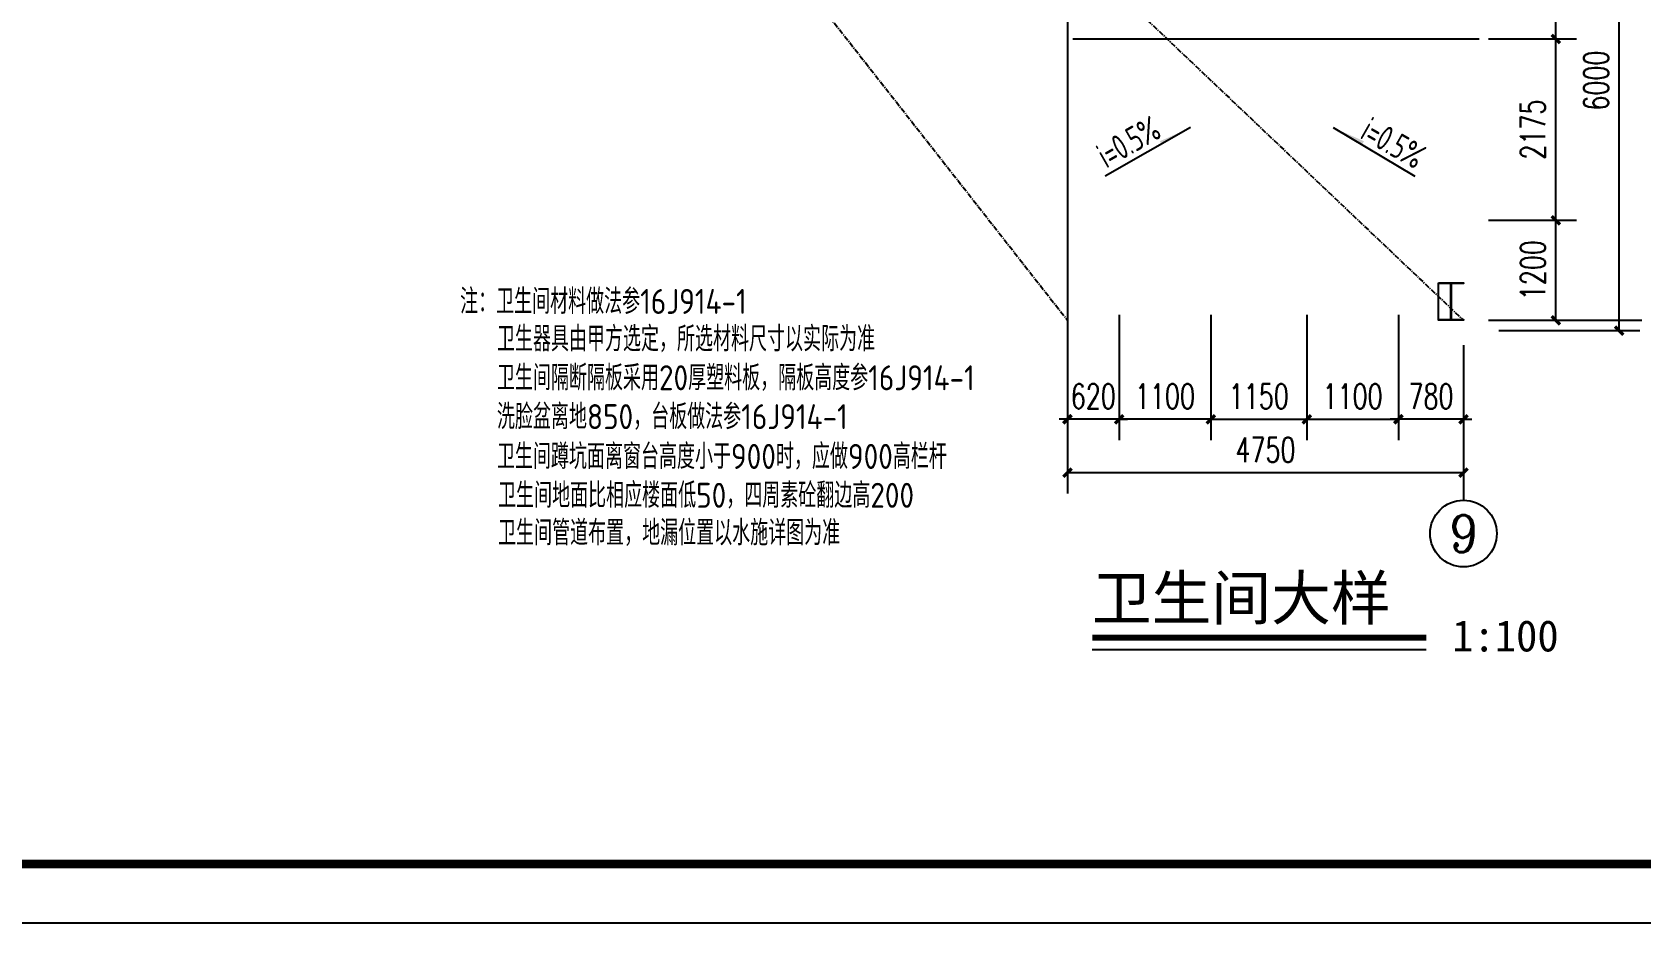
# Model space of a CAD drawing. Extents: x 180850 to 1400258, y 48356 to 327067.
# Drawn here: x 488460 to 527052, y 232984 to 254363 of the extents above; entities that cross this region are included whole.
import ezdxf
from ezdxf.enums import TextEntityAlignment as Align

# ---------------------------------------------------------------- set-up
doc = ezdxf.new("R2010")
doc.units = 0
doc.header["$LTSCALE"] = 1000
doc.linetypes.add('0$0$CENTERX2', pattern=[4, 2.5, -0.5, 0.5, -0.5])
doc.linetypes.add('207', pattern=[0])
for name, color, linetype in [('AXIS', 3, 'Continuous'), ('AXIS_TEXT', 7, 'Continuous'), ('DIM_SYMB', 3, 'Continuous'), ('DOTE', 1, 'Continuous'), ('GZ', 50, 'Continuous'), ('PUB_DWGN', 7, 'Continuous'), ('PUB_SYMB', 3, 'Continuous'), ('PUB_SYMB_TEXT', 7, 'Continuous'), ('PUB_TEXT', 7, 'Continuous'), ('PUB_TITLE', 4, 'Continuous')]:
    doc.layers.add(name, color=color, linetype=linetype)
doc.styles.add('-GBCBIGGBENOR', font='GBENOR.shx', dxfattribs={"bigfont": 'GBCBIG.shx'})
doc.styles.add('_TCH_AXIS', font='COMPLEX', dxfattribs={"bigfont": 'GBCBIG'})
doc.styles.add('_TCH_DIM_T3', font='SIMPLEX', dxfattribs={"width": 0.705882, "bigfont": 'GBCBIG'})
doc.styles.add('HZH', font='simhei.ttf')
doc.dimstyles.new('TCH-200-2', dxfattribs={"dimtxt": 595, "dimasz": 200, "dimexe": 500, "dimexo": 600, "dimgap": 252.5, "dimtad": 1, "dimdec": 0, "dimlfac": 0.5, "dimzin": 0, "dimdsep": 46, "dimtxsty": '_TCH_DIM_T3', "dimblk": 'ARCHTICK', "dimcen": 0.09, "dimclrd": 124, "dimclre": 124, "dimclrt": 7, "dimazin": 2, "dimtfac": 1, "dimtdec": 0, "dimtix": 1, "dimtmove": 2, "dimatfit": 3, "dimfxl": 1, "dimtolj": 1, "dimtzin": 0, "dimarcsym": 0})

# ---------------------------------------------------------------- blocks, each defined once
blk = doc.blocks.new('_ArchTick')
at = {"color": 0, "linetype": 'ByBlock', "const_width": 0.4}
blk.add_lwpolyline([(-0.5, -0.5), (0.5, 0.5)], dxfattribs=at)
blk = doc.blocks.new('*D1464')
at = {"color": 124, "lineweight": -2, "transparency": 16777216}
for p, q in [((516738, 247574), (516738, 244572)), ((519039, 247574), (519039, 244572)), ((516738, 245072), (519039, 245072))]:
    blk.add_line(p, q, dxfattribs=at)
at = {"layer": 'Defpoints', "color": 0, "transparency": 16777216}
for p in [(516738, 248174), (519039, 248174), (519039, 245072)]:
    blk.add_point(p, dxfattribs=at)
at = {"color": 124, "lineweight": -2, "transparency": 16777216, "xscale": 200, "yscale": 200, "zscale": 200, "rotation": 180}
blk.add_blockref('_ArchTick', (516738, 245072), dxfattribs=at)
at = {"color": 124, "lineweight": -2, "transparency": 16777216, "xscale": 200, "yscale": 200, "zscale": 200}
blk.add_blockref('_ArchTick', (519039, 245072), dxfattribs=at)
at = {"color": 7, "transparency": 16777216, "insert": (517888, 245622), "char_height": 595, "attachment_point": 5, "style": '_TCH_DIM_T3'}
blk.add_mtext('\\A1;1150', dxfattribs=at)
blk = doc.blocks.new('*D1465')
at = {"color": 124, "lineweight": -2, "transparency": 16777216}
for p, q in [((514537, 247574), (514537, 244572)), ((516738, 247574), (516738, 244572)), ((516738, 245072), (514537, 245072))]:
    blk.add_line(p, q, dxfattribs=at)
at = {"layer": 'Defpoints', "color": 0, "transparency": 16777216}
for p in [(514537, 248174, 0), (516738, 248174), (514537, 245072)]:
    blk.add_point(p, dxfattribs=at)
at = {"color": 124, "lineweight": -2, "transparency": 16777216, "xscale": 200, "yscale": 200, "zscale": 200, "rotation": 180}
blk.add_blockref('_ArchTick', (514537, 245072), dxfattribs=at)
at = {"color": 124, "lineweight": -2, "transparency": 16777216, "xscale": 200, "yscale": 200, "zscale": 200}
blk.add_blockref('_ArchTick', (516738, 245072), dxfattribs=at)
at = {"color": 7, "transparency": 16777216, "insert": (515637, 245622), "char_height": 595, "attachment_point": 5, "style": '_TCH_DIM_T3'}
blk.add_mtext('\\A1;1100', dxfattribs=at)
blk = doc.blocks.new('*D1466')
at = {"color": 124, "lineweight": -2, "transparency": 16777216}
for p, q in [((513297, 247574), (513297, 244572)), ((514537, 247574), (514537, 244572)), ((513297, 245072), (513097, 245072)), ((514537, 245072), (513297, 245072)), ((514537, 245072), (514737, 245072))]:
    blk.add_line(p, q, dxfattribs=at)
at = {"layer": 'Defpoints', "color": 0, "transparency": 16777216}
for p in [(513297, 248174), (514537, 248174, 0), (513297, 245072)]:
    blk.add_point(p, dxfattribs=at)
at = {"color": 124, "lineweight": -2, "transparency": 16777216, "xscale": 200, "yscale": 200, "zscale": 200}
blk.add_blockref('_ArchTick', (513297, 245072), dxfattribs=at)
at = {"color": 124, "lineweight": -2, "transparency": 16777216, "xscale": 200, "yscale": 200, "zscale": 200, "rotation": 180}
blk.add_blockref('_ArchTick', (514537, 245072), dxfattribs=at)
at = {"color": 7, "transparency": 16777216, "insert": (513917, 245622), "char_height": 595, "attachment_point": 5, "style": '_TCH_DIM_T3'}
blk.add_mtext('\\A1;620', dxfattribs=at)
blk = doc.blocks.new('*D1467')
at = {"color": 124, "lineweight": -2, "transparency": 16777216}
for p, q in [((523397, 249849), (525513, 249849)), ((525013, 247449), (525013, 249849)), ((523397, 247449), (525513, 247449))]:
    blk.add_line(p, q, dxfattribs=at)
at = {"layer": 'Defpoints', "color": 0, "transparency": 16777216}
for p in [(522797, 249849), (525013, 249849), (522797, 247449)]:
    blk.add_point(p, dxfattribs=at)
at = {"color": 124, "lineweight": -2, "transparency": 16777216, "xscale": 200, "yscale": 200, "zscale": 200}
for p, rotation in [((525013, 249849), 90), ((525013, 247449), 270)]:
    blk.add_blockref('_ArchTick', p, dxfattribs=dict(at, rotation=rotation))
at = {"color": 7, "transparency": 16777216, "insert": (524463, 248649), "char_height": 595, "attachment_point": 5, "rotation": 90, "style": '_TCH_DIM_T3'}
blk.add_mtext('\\A1;1200', dxfattribs=at)
blk = doc.blocks.new('*D1468')
at = {"color": 124, "lineweight": -2, "transparency": 16777216}
for p, q in [((523397, 254199), (525513, 254199)), ((525013, 249849), (525013, 254199)), ((523397, 249849), (525513, 249849))]:
    blk.add_line(p, q, dxfattribs=at)
at = {"layer": 'Defpoints', "color": 0, "transparency": 16777216}
for p in [(522797, 254199), (525013, 254199), (522797, 249849)]:
    blk.add_point(p, dxfattribs=at)
at = {"color": 124, "lineweight": -2, "transparency": 16777216, "xscale": 200, "yscale": 200, "zscale": 200}
for p, rotation in [((525013, 254199), 90), ((525013, 249849), 270)]:
    blk.add_blockref('_ArchTick', p, dxfattribs=dict(at, rotation=rotation))
at = {"color": 7, "transparency": 16777216, "insert": (524463, 252024), "char_height": 595, "attachment_point": 5, "rotation": 90, "style": '_TCH_DIM_T3'}
blk.add_mtext('\\A1;2175', dxfattribs=at)
blk = doc.blocks.new('*D1469')
at = {"color": 124, "lineweight": -2, "transparency": 16777216}
for p, q in [((523647, 259199), (525513, 259199)), ((525013, 254199), (525013, 259199)), ((523647, 254199), (525513, 254199))]:
    blk.add_line(p, q, dxfattribs=at)
at = {"layer": 'Defpoints', "color": 0, "transparency": 16777216}
for p in [(523047, 259199), (525013, 259199), (523047, 254199)]:
    blk.add_point(p, dxfattribs=at)
at = {"color": 124, "lineweight": -2, "transparency": 16777216, "xscale": 200, "yscale": 200, "zscale": 200}
for p, rotation in [((525013, 259199), 90), ((525013, 254199), 270)]:
    blk.add_blockref('_ArchTick', p, dxfattribs=dict(at, rotation=rotation))
at = {"color": 7, "transparency": 16777216, "insert": (524463, 256699), "char_height": 595, "attachment_point": 5, "rotation": 90, "style": '_TCH_DIM_T3'}
blk.add_mtext('\\A1;2500', dxfattribs=at)
blk = doc.blocks.new('*D1470')
at = {"color": 124, "lineweight": -2, "transparency": 16777216}
for p, q in [((523647, 259199), (527032, 259199)), ((526532, 247199), (526532, 259199)), ((523647, 247199), (527032, 247199))]:
    blk.add_line(p, q, dxfattribs=at)
at = {"layer": 'Defpoints', "color": 0, "transparency": 16777216}
for p in [(523047, 259199), (526532, 259199), (523047, 247199)]:
    blk.add_point(p, dxfattribs=at)
at = {"color": 124, "lineweight": -2, "transparency": 16777216, "xscale": 200, "yscale": 200, "zscale": 200}
for p, rotation in [((526532, 259199), 90), ((526532, 247199), 270)]:
    blk.add_blockref('_ArchTick', p, dxfattribs=dict(at, rotation=rotation))
at = {"color": 7, "transparency": 16777216, "insert": (525982, 253199), "char_height": 595, "attachment_point": 5, "rotation": 90, "style": '_TCH_DIM_T3'}
blk.add_mtext('\\A1;6000', dxfattribs=at)
blk = doc.blocks.new('*D1471')
at = {"color": 124, "lineweight": -2, "transparency": 16777216}
for p, q in [((522798, 246849), (522798, 243288)), ((513297, 246599), (513297, 243288)), ((522798, 243788), (513297, 243788))]:
    blk.add_line(p, q, dxfattribs=at)
at = {"layer": 'Defpoints', "color": 0, "transparency": 16777216}
for p in [(522798, 247449), (513297, 247199), (513297, 243788)]:
    blk.add_point(p, dxfattribs=at)
at = {"color": 124, "lineweight": -2, "transparency": 16777216, "xscale": 200, "yscale": 200, "zscale": 200, "rotation": 180}
blk.add_blockref('_ArchTick', (513297, 243788), dxfattribs=at)
at = {"color": 124, "lineweight": -2, "transparency": 16777216, "xscale": 200, "yscale": 200, "zscale": 200}
blk.add_blockref('_ArchTick', (522798, 243788), dxfattribs=at)
at = {"color": 7, "transparency": 16777216, "insert": (518048, 244338), "char_height": 595, "attachment_point": 5, "style": '_TCH_DIM_T3'}
blk.add_mtext('\\A1;4750', dxfattribs=at)
blk = doc.blocks.new('*D1475')
at = {"color": 124, "lineweight": -2, "transparency": 16777216}
for p, q in [((519039, 247574), (519039, 244572)), ((521238, 247574), (521238, 244572)), ((519039, 245072), (521238, 245072))]:
    blk.add_line(p, q, dxfattribs=at)
at = {"layer": 'Defpoints', "color": 0, "transparency": 16777216}
for p in [(519039, 248174), (521238, 248174), (521238, 245072)]:
    blk.add_point(p, dxfattribs=at)
at = {"color": 124, "lineweight": -2, "transparency": 16777216, "xscale": 200, "yscale": 200, "zscale": 200, "rotation": 180}
blk.add_blockref('_ArchTick', (519039, 245072), dxfattribs=at)
at = {"color": 124, "lineweight": -2, "transparency": 16777216, "xscale": 200, "yscale": 200, "zscale": 200}
blk.add_blockref('_ArchTick', (521238, 245072), dxfattribs=at)
at = {"color": 7, "transparency": 16777216, "insert": (520138, 245622), "char_height": 595, "attachment_point": 5, "style": '_TCH_DIM_T3'}
blk.add_mtext('\\A1;1100', dxfattribs=at)
blk = doc.blocks.new('*D1476')
at = {"color": 124, "lineweight": -2, "transparency": 16777216}
for p, q in [((521239, 247574), (521239, 244572)), ((522798, 246849), (522798, 244572)), ((521239, 245072), (521039, 245072)), ((522798, 245072), (521239, 245072)), ((522798, 245072), (522998, 245072))]:
    blk.add_line(p, q, dxfattribs=at)
at = {"layer": 'Defpoints', "color": 0, "transparency": 16777216}
for p in [(521239, 248174), (522798, 247449), (521239, 245072)]:
    blk.add_point(p, dxfattribs=at)
at = {"color": 124, "lineweight": -2, "transparency": 16777216, "xscale": 200, "yscale": 200, "zscale": 200}
blk.add_blockref('_ArchTick', (521239, 245072), dxfattribs=at)
at = {"color": 124, "lineweight": -2, "transparency": 16777216, "xscale": 200, "yscale": 200, "zscale": 200, "rotation": 180}
blk.add_blockref('_ArchTick', (522798, 245072), dxfattribs=at)
at = {"color": 7, "transparency": 16777216, "insert": (522018, 245622), "char_height": 595, "attachment_point": 5, "style": '_TCH_DIM_T3'}
blk.add_mtext('\\A1;780', dxfattribs=at)
blk = doc.blocks.new('_arrow2')
blk.add_solid([(0, 0), (-1, 0), (-1, -0.1)])

msp = doc.modelspace()

# ---------------------------------------------------------------- linework, layer by layer
for p, q in [((522196.61, 247448.8), (522196.61, 248348.8)), ((522196.61, 248348.8), (522796.61, 248348.8))]:
    msp.add_line(p, q)
at = {"layer": 'AXIS'}
for p, q in [((524777.6, 247448.8), (527073.25, 247448.8)), ((522796.61, 246733.25), (522796.61, 243127.6))]:
    msp.add_line(p, q, dxfattribs=at)
msp.add_circle((522796.61, 242327.6), 800, dxfattribs=at)
at = {"layer": 'DIM_SYMB', "const_width": 140}
msp.add_lwpolyline([(513892.62, 239828.64), (521902.84, 239828.64)], dxfattribs=at)
at = {"layer": 'DIM_SYMB'}
msp.add_lwpolyline([(513892.62, 239548.64), (521902.84, 239548.64)], dxfattribs=at)
at = {"layer": 'DOTE', "color": 8, "linetype": '0$0$CENTERX2', "ltscale": 0.05}
for p, q in [((499434.6, 265128.11), (513297.41, 247448.8)), ((504184.6, 265128.11), (522796.61, 247448.8))]:
    msp.add_line(p, q, dxfattribs=at)
at = {"layer": 'DOTE'}
for p, q in [((513297.41, 259196.54), (513297.41, 246581.97)), ((513422.41, 254198.8), (523171.61, 254198.8))]:
    msp.add_line(p, q, dxfattribs=at)
at = {"layer": 'GZ'}
msp.add_lwpolyline([(522196.61, 248348.8), (522796.61, 248348.8), (522796.61, 248328.8), (522510.31, 248328.8), (522502.61, 248318.8), (522502.61, 247478.1), (522510.31, 247468.8), (522796.61, 247468.8), (522796.61, 247448.8), (522196.61, 247448.8), (522196.61, 247468.8), (522482.61, 247468.8), (522490.61, 247477.78), (522490.61, 248318.8), (522482.61, 248328.8), (522196.61, 248328.8), (522196.61, 248348.8)], close=True, dxfattribs=at)
at = {"layer": 'PUB_SYMB', "linetype": '207', "ltscale": 0.5}
for p, q in [((516249.9, 252071.25), (514200.91, 250905.78)), ((519674.93, 252071.25), (521633.11, 250905.78))]:
    msp.add_line(p, q, dxfattribs=at)
at = {"layer": 'PUB_TITLE'}
msp.add_lwpolyline([(429757.15, 232984.16), (548557.15, 232984.16), (548557.15, 316984.16), (429757.15, 316984.16)], close=True, dxfattribs=at)
at = {"layer": 'PUB_TITLE', "const_width": 212.12}
msp.add_lwpolyline([(432577.47, 234398.34), (432577.47, 315569.98), (546557.15, 315569.98), (546557.15, 234398.34)], close=True, dxfattribs=at)

# ---------------------------------------------------------------- block references
at = {"layer": 'PUB_SYMB', "linetype": '207', "ltscale": 0.5, "yscale": 799.999999996773, "zscale": 799.999999996773}
for p, xscale, rotation in [((516249.9, 252071.25), -799.999999996773, 209.6314486434596), ((519674.93, 252071.25), 799.999999996773, 150.3685513451541)]:
    msp.add_blockref('_arrow2', p, dxfattribs=dict(at, xscale=xscale, rotation=rotation))

# ---------------------------------------------------------------- texts
at = {"layer": 'AXIS_TEXT', "style": '_TCH_AXIS', "width": 1.142857}
msp.add_text('9', height=890.88, dxfattribs=at).set_placement((522457.23, 241882.16), (523136, 241882.16), align=Align.FIT)
at = {"layer": 'PUB_DWGN', "style": '-GBCBIGGBENOR'}
for s, p in [('注：卫生间材料做法参16J914-1', (498726.15, 247599.78)), ('卫生器具由甲方选定，所选材料尺寸以实际为准', (499609.76, 246700.06)), ('卫生间隔断隔板采用20厚塑料板，隔板高度参16J914-1', (499609.76, 245766.97)), ('洗脸盆离地850，台板做法参16J914-1', (499609.76, 244833.89)), ('卫生间蹲坑面离窗台高度小于900时，应做900高栏杆', (499609.76, 243878.8)), ('卫生间地面比相应楼面低50，四周素砼翻边高200', (499637.34, 242945.71)), ('卫生间管道布置，地漏位置以水施详图为准', (499637.34, 242044.93))]:
    msp.add_text(s, height=600, dxfattribs=at).set_placement(p)
at = {"layer": 'PUB_SYMB_TEXT', "linetype": '207', "ltscale": 0.5, "style": '-GBCBIGGBENOR', "width": 0.8}
for rotation, p in [(29.631449, (514227.49, 251080.3)), (330.368551, (520285.32, 251831.82))]:
    msp.add_text('i=0.5%', height=600, rotation=rotation, dxfattribs=at).set_placement(p)
at = {"layer": 'PUB_TEXT', "style": 'HZH'}
for s, height, p in [('卫生间大样', 1051.477, (513881.01, 240256.32)), ('1:100', 751.055, (522527.32, 239497.82))]:
    msp.add_text(s, height=height, dxfattribs=at).set_placement(p)

# ---------------------------------------------------------------- dimensions: what is measured, and where the dimension line sits
for base, p1, p2, angle, picture, middle in [((525013.28, 259198.8), (523046.61, 254198.8), (523046.61, 259198.8), 90, '*D1469', (524463.28, 256698.8)), ((526531.67, 259198.8), (523046.61, 247198.8), (523046.61, 259198.8), 90, '*D1470', (525981.67, 253198.8)), ((525013.28, 254198.8), (522796.61, 249848.8), (522796.61, 254198.8), 90, '*D1468', (524463.28, 252023.8)), ((525013.28, 249848.8), (522796.61, 247448.8), (522796.61, 249848.8), 90, '*D1467', (524463.28, 248648.8)), ((513297.41, 245072.45), (514537.18, 248173.8, 0), (513297.41, 248173.8), 180, '*D1466', (513917.3, 245622.45)), ((514537.18, 245072.45), (516737.79, 248173.8), (514537.18, 248173.8, 0), 180, '*D1465', (515637.49, 245622.45)), ((519038.58, 245072.45), (516737.79, 248173.8), (519038.58, 248173.8), 180, '*D1464', (517888.18, 245622.45)), ((521238.78, 245072.45), (522797.91, 247448.8), (521238.78, 248173.8), 180, '*D1476', (522018.34, 245622.45))]:
    dim = msp.add_linear_dim(base=base, p1=p1, p2=p2, angle=angle, dimstyle='TCH-200-2')
    dim.commit()
    dim.dimension.update_dxf_attribs({"geometry": picture, "text_midpoint": middle})
for base, p1, p2, picture, middle in [((521237.78, 245072.45), (519038.58, 248173.8), (521237.78, 248173.8), '*D1475', (520138.18, 245622.45)), ((513297.41, 243787.67), (522797.61, 247448.8), (513297.41, 247198.8), '*D1471', (518047.51, 244337.67))]:
    dim = msp.add_linear_dim(base=base, p1=p1, p2=p2, dimstyle='TCH-200-2')
    dim.commit()
    dim.dimension.update_dxf_attribs({"geometry": picture, "text_midpoint": middle})

doc.saveas('drawing.dxf')
